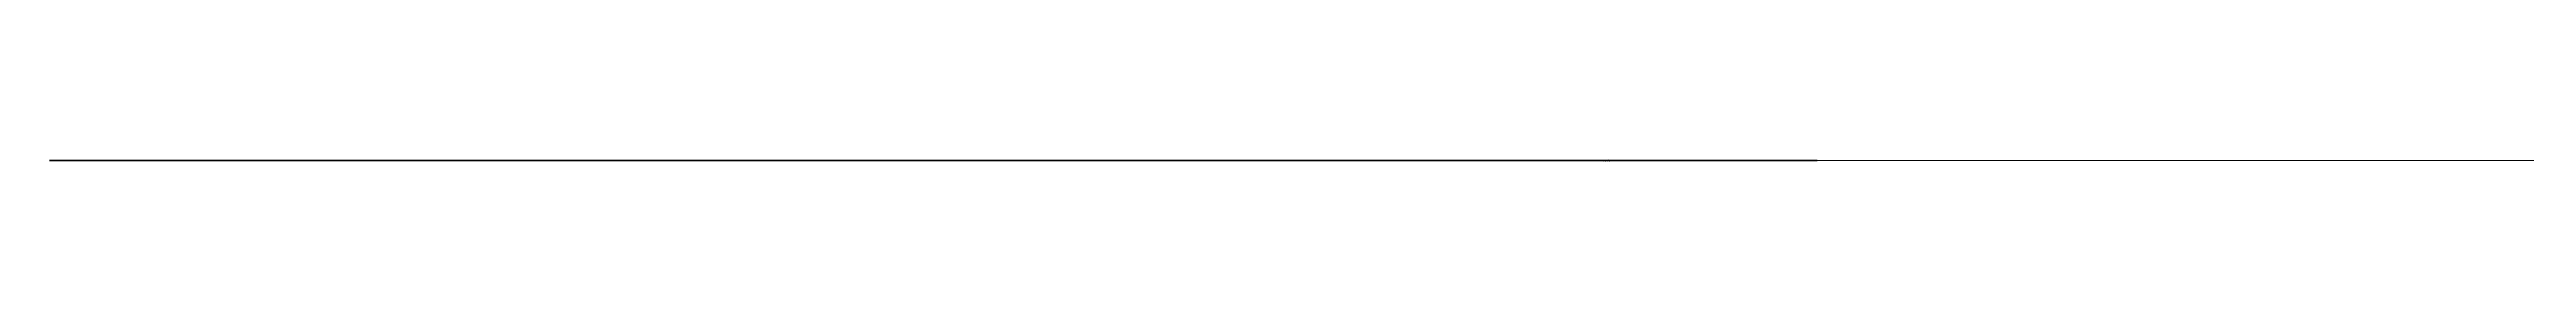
# Model space of a CAD drawing. Header units: millimetres. Extents: x -46169 to 174149, y -86316 to 18123.
# Drawn here: x 101961 to 106818, y -80410 to -80405 of the extents above; entities that cross this region are included whole.
import ezdxf

# ---------------------------------------------------------------- set-up
doc = ezdxf.new("R2010")
doc.units = ezdxf.units.MM
doc.header["$MEASUREMENT"] = 0
doc.linetypes.add('Dashed', pattern=[2822.222233, 1411.111116, -1411.111116])
doc.layers.add('A04_A04_1_0_Pen_No__6', color=7, linetype='Continuous', lineweight=35)
doc.layers.add('A04_A04_1_A-35-M_FFE_Sanitary_Pen_No__105', color=7, linetype='Continuous', lineweight=15, true_color=0xa6a6a6)
doc.layers.add('A04_A04_1_A-35-M_FFE_Sanitary_Pen_No__25', color=7, linetype='Continuous', lineweight=50, true_color=0x2a2a2a)
doc.styles.add('GENERATED_STYLE_1', font='')
doc.styles.get('GENERATED_STYLE_1').set_extended_font_data('Swis721 BT')

msp = doc.modelspace()

# ---------------------------------------------------------------- linework, layer by layer
at = {"layer": 'A04_A04_1_A-35-M_FFE_Sanitary_Pen_No__105', "linetype": 'Dashed'}
msp.add_line((105427.1, -80407.9), (131120.2, -80407.9), dxfattribs=at)
at = {"layer": 'A04_A04_1_A-35-M_FFE_Sanitary_Pen_No__25', "linetype": 'Continuous'}
for p, q in [((101961.1, -80407.9), (105023.1, -80407.9)), ((105027.1, -80407.9), (105023.1, -80407.9)), ((105027.1, -80407.9), (105227.1, -80407.9)), ((105327.1, -80407.9), (105227.1, -80407.9)), ((105427.1, -80407.9), (105327.1, -80407.9))]:
    msp.add_line(p, q, dxfattribs=at)

# ---------------------------------------------------------------- texts
at = {"layer": 'A04_A04_1_0_Pen_No__6', "linetype": 'Continuous', "char_height": 2, "attachment_point": 1, "style": 'GENERATED_STYLE_1'}
for s, insert in [('\\A1;{\\fSwis721 BT|b0|i0|c0|p34;1 01 First Floor}', (105004.1, -80408.2)), ('\\A1;{\\fSwis721 BT|b0|i0|c0|p34;+9.837}', (105014.4, -80405.1))]:
    msp.add_mtext(s, dxfattribs=dict(at, insert=insert))

doc.saveas('drawing.dxf')
